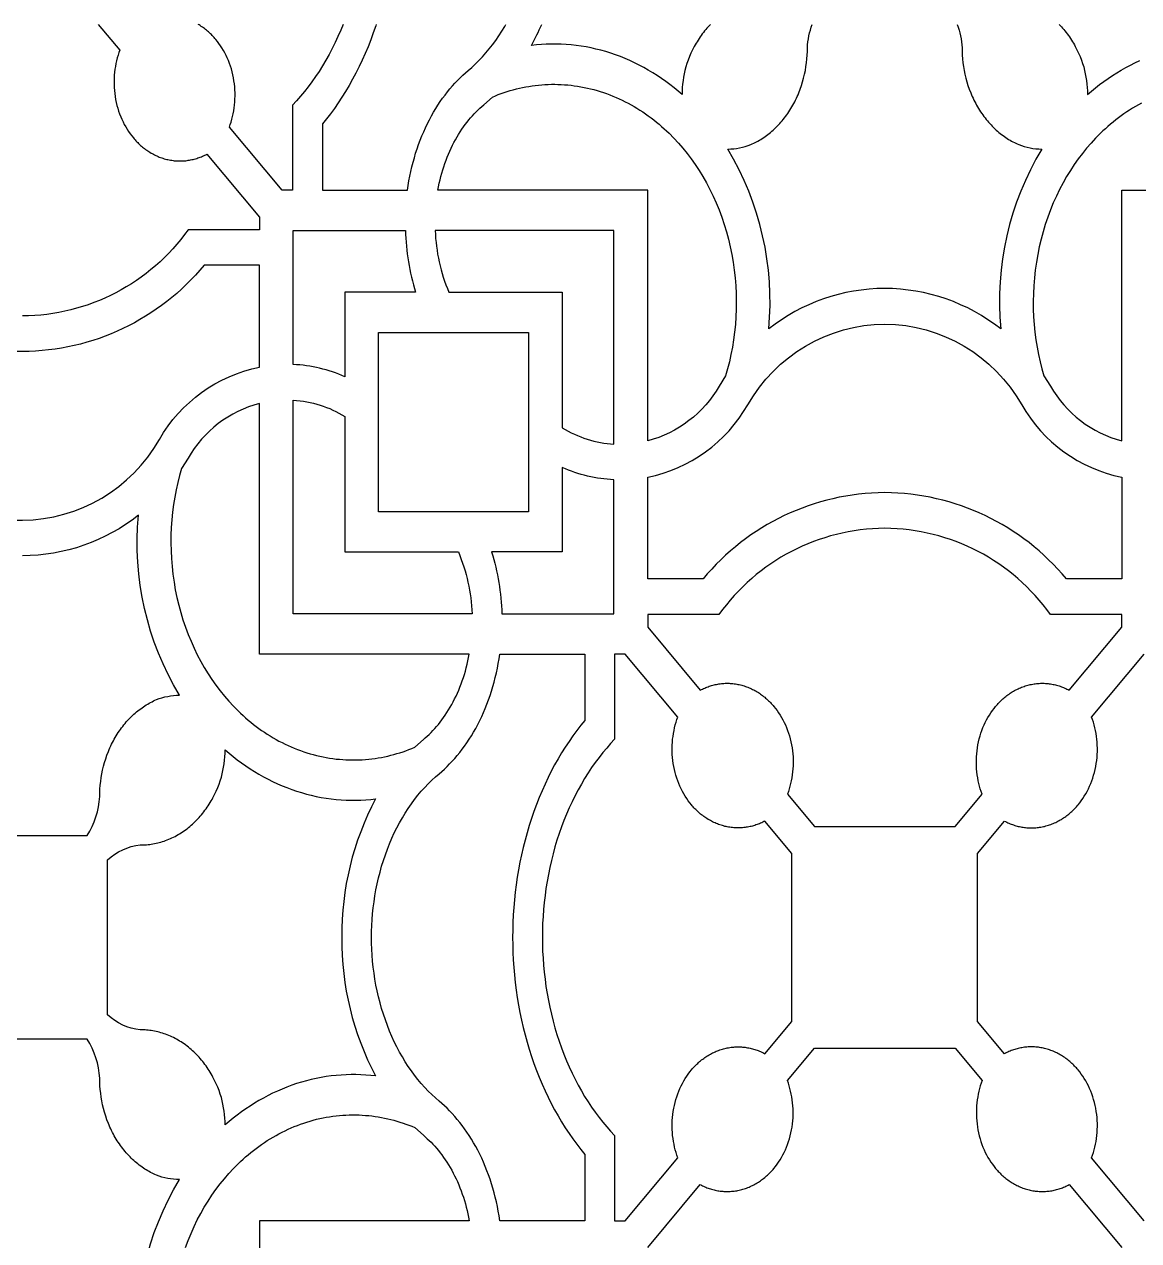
# Model space of a CAD drawing. Extents: x 59271 to 61367, y 41180 to 44085.
# Drawn here: x 60618.3 to 60813.1, y 43872 to 44084.6 of the extents above; entities that cross this region are included whole.
import ezdxf

# ---------------------------------------------------------------- set-up
doc = ezdxf.new("R2010")
doc.units = 0
doc.layers.get('0').update_dxf_attribs({"linetype": 'CONTINUOUS'})

msp = doc.modelspace()

# ---------------------------------------------------------------- linework, layer by layer
for points in [[(60631.19, 44084.61), (60634.96, 44080.12), (60634.79, 44079.67), (60634.65, 44079.21), (60634.51, 44078.73), (60634.39, 44078.25), (60634.28, 44077.76), (60634.19, 44077.25), (60634.11, 44076.75), (60634.04, 44076.23), (60634, 44075.71), (60633.97, 44075.18), (60633.95, 44074.65), (60633.96, 44074.12), (60633.98, 44073.59), (60634.02, 44073.06), (60634.07, 44072.53), (60634.14, 44072), (60634.23, 44071.48), (60634.34, 44070.96), (60634.46, 44070.44), (60634.6, 44069.94), (60634.76, 44069.44), (60634.93, 44068.95), (60635.12, 44068.47), (60635.31, 44068.01), (60635.53, 44067.55), (60635.75, 44067.11), (60635.99, 44066.68), (60636.24, 44066.27), (60636.5, 44065.87), (60636.77, 44065.49), (60637.04, 44065.12), (60637.33, 44064.76), (60637.47, 44064.59), (60637.62, 44064.42), (60637.78, 44064.26), (60637.93, 44064.09), (60638.09, 44063.93), (60638.25, 44063.77), (60638.42, 44063.61), (60638.59, 44063.46), (60638.76, 44063.31), (60638.93, 44063.16), (60639.11, 44063.02), (60639.29, 44062.88), (60639.48, 44062.74), (60639.66, 44062.61), (60639.85, 44062.48), (60640.04, 44062.36), (60640.24, 44062.24), (60640.43, 44062.12), (60640.63, 44062.01), (60640.83, 44061.9), (60641.04, 44061.79), (60641.24, 44061.69), (60641.45, 44061.6), (60641.66, 44061.51), (60641.87, 44061.42), (60642.08, 44061.34), (60642.3, 44061.27), (60642.51, 44061.19), (60642.73, 44061.13), (60642.95, 44061.07), (60643.16, 44061.01), (60643.38, 44060.96), (60643.6, 44060.91), (60643.83, 44060.87), (60644.05, 44060.84), (60644.27, 44060.81), (60644.49, 44060.78), (60644.71, 44060.76), (60644.94, 44060.74), (60645.16, 44060.74), (60645.38, 44060.73), (60645.6, 44060.73), (60645.83, 44060.74), (60646.05, 44060.75), (60646.27, 44060.76), (60646.49, 44060.78), (60646.71, 44060.81), (60646.92, 44060.84), (60647.14, 44060.87), (60647.35, 44060.91), (60647.57, 44060.96), (60647.78, 44061.01), (60647.99, 44061.06), (60648.2, 44061.12), (60648.41, 44061.18), (60648.61, 44061.25), (60648.82, 44061.32), (60649.02, 44061.4), (60649.22, 44061.47), (60649.41, 44061.56), (60649.61, 44061.65), (60649.8, 44061.74), (60649.99, 44061.83), (60650.18, 44061.93), (60659.39, 44050.92), (60659.39, 44048.72), (60646.93, 44048.72, -0.240747), (60617.94, 44033.63, -0.013206)], [(60738.2, 44084.61), (60738.02, 44084.43), (60737.8, 44084.2), (60737.59, 44083.95), (60737.38, 44083.71), (60737.17, 44083.45), (60736.97, 44083.2), (60736.78, 44082.94), (60736.58, 44082.67), (60736.4, 44082.41), (60736.21, 44082.14), (60736.04, 44081.86), (60735.87, 44081.58), (60735.7, 44081.3), (60735.54, 44081.02), (60735.38, 44080.73), (60735.08, 44080.15), (60734.8, 44079.56), (60734.55, 44078.97), (60734.31, 44078.37), (60734.09, 44077.77), (60733.9, 44077.16, 0.065359), (60733.25, 44072.36), (60732.56, 44072.95), (60731.85, 44073.53), (60731.13, 44074.1), (60730.4, 44074.64), (60729.65, 44075.17), (60728.89, 44075.67), (60728.12, 44076.16), (60727.34, 44076.63), (60726.55, 44077.07), (60725.75, 44077.5), (60724.94, 44077.9), (60724.12, 44078.28), (60723.29, 44078.64), (60722.46, 44078.98), (60721.61, 44079.29), (60720.77, 44079.58), (60719.91, 44079.84), (60719.05, 44080.08), (60718.19, 44080.3), (60717.33, 44080.49), (60716.46, 44080.66), (60715.59, 44080.81), (60714.72, 44080.93), (60713.85, 44081.02), (60712.98, 44081.09), (60712.1, 44081.14), (60711.24, 44081.16), (60710.37, 44081.16), (60709.51, 44081.14), (60708.65, 44081.09), (60707.79, 44081.02), (60706.94, 44080.93, 0.020138), (60708.71, 44084.61)], [(60781.36, 44084.61, -0.072892), (60782.2, 44080.52), (60782.21, 44079.87), (60782.23, 44079.22), (60782.28, 44078.56), (60782.35, 44077.89), (60782.44, 44077.23), (60782.56, 44076.56), (60782.69, 44075.89), (60782.85, 44075.23), (60783.03, 44074.57), (60783.23, 44073.91), (60783.46, 44073.26), (60783.71, 44072.62), (60783.84, 44072.31), (60783.97, 44071.99), (60784.12, 44071.68), (60784.26, 44071.38), (60784.42, 44071.07), (60784.58, 44070.77), (60784.74, 44070.47), (60784.91, 44070.18), (60785.08, 44069.89), (60785.26, 44069.61), (60785.44, 44069.33), (60785.62, 44069.05), (60785.81, 44068.78), (60786.01, 44068.51), (60786.21, 44068.25), (60786.41, 44067.99), (60786.62, 44067.74), (60786.83, 44067.5), (60787.04, 44067.26), (60787.26, 44067.02), (60787.48, 44066.79), (60787.71, 44066.57), (60787.93, 44066.35), (60788.16, 44066.14), (60788.4, 44065.93), (60788.63, 44065.73), (60788.87, 44065.54), (60789.11, 44065.35), (60789.35, 44065.17), (60789.59, 44065), (60789.84, 44064.83), (60790.09, 44064.66), (60790.33, 44064.51), (60790.58, 44064.36), (60790.83, 44064.21), (60791.09, 44064.07), (60791.34, 44063.94), (60791.59, 44063.82), (60791.84, 44063.7), (60792.1, 44063.58, 0.091636), (60796.11, 44062.81, 0.159593), (60788.95, 44031.37, 0.16816), (60768.68, 44038.44, 0.16816), (60748.41, 44031.37, 0.159593), (60741.24, 44062.81, 0.091636), (60745.26, 44063.58), (60745.51, 44063.7), (60745.77, 44063.82), (60746.02, 44063.94), (60746.27, 44064.07), (60746.52, 44064.21), (60746.77, 44064.36), (60747.02, 44064.51), (60747.27, 44064.66), (60747.52, 44064.83), (60747.76, 44065), (60748.01, 44065.17), (60748.25, 44065.35), (60748.49, 44065.54), (60748.72, 44065.73), (60748.96, 44065.93), (60749.19, 44066.14), (60749.42, 44066.35), (60749.65, 44066.57), (60749.87, 44066.79), (60750.09, 44067.02), (60750.31, 44067.26), (60750.53, 44067.5), (60750.74, 44067.74), (60750.94, 44067.99), (60751.15, 44068.25), (60751.35, 44068.51), (60751.54, 44068.78), (60751.73, 44069.05), (60751.92, 44069.33), (60752.1, 44069.61), (60752.28, 44069.89), (60752.45, 44070.18), (60752.62, 44070.47), (60752.78, 44070.77), (60752.94, 44071.07), (60753.09, 44071.38), (60753.24, 44071.68), (60753.38, 44071.99), (60753.52, 44072.31), (60753.65, 44072.62), (60753.9, 44073.26), (60754.12, 44073.91), (60754.32, 44074.57), (60754.5, 44075.23), (60754.66, 44075.89), (60754.8, 44076.56), (60754.91, 44077.23), (60755, 44077.89), (60755.07, 44078.56), (60755.12, 44079.22), (60755.15, 44079.87), (60755.16, 44080.52, -0.072892), (60756, 44084.61)], [(60799.16, 44084.61), (60799.33, 44084.43), (60799.55, 44084.2), (60799.77, 44083.95), (60799.98, 44083.71), (60800.18, 44083.45), (60800.38, 44083.2), (60800.58, 44082.94), (60800.77, 44082.67), (60800.96, 44082.41), (60801.14, 44082.14), (60801.32, 44081.86), (60801.49, 44081.58), (60801.66, 44081.3), (60801.82, 44081.02), (60801.98, 44080.73), (60802.28, 44080.15), (60802.55, 44079.56), (60802.81, 44078.97), (60803.05, 44078.37), (60803.26, 44077.77), (60803.46, 44077.16, -0.065359), (60804.11, 44072.36), (60804.8, 44072.95), (60805.51, 44073.53), (60806.23, 44074.1), (60806.96, 44074.64), (60807.71, 44075.17), (60808.46, 44075.67), (60809.23, 44076.16), (60810.01, 44076.63), (60810.81, 44077.07), (60811.61, 44077.5), (60812.42, 44077.9), (60813.24, 44078.28)], [(60813.53, 44070.82), (60813.01, 44070.54), (60812.49, 44070.24), (60811.98, 44069.94), (60811.48, 44069.62), (60810.98, 44069.3), (60810.49, 44068.96), (60810.01, 44068.62), (60809.53, 44068.27), (60809.06, 44067.91), (60808.59, 44067.54), (60808.14, 44067.16), (60807.69, 44066.77), (60807.24, 44066.37), (60806.81, 44065.97), (60806.38, 44065.56), (60805.54, 44064.72), (60804.74, 44063.86), (60803.97, 44062.97), (60803.23, 44062.05), (60802.5, 44061.09), (60801.8, 44060.09), (60801.12, 44059.06), (60800.47, 44057.99), (60799.84, 44056.89), (60799.24, 44055.76), (60798.68, 44054.59), (60798.14, 44053.39), (60797.64, 44052.17), (60797.17, 44050.92), (60796.74, 44049.65), (60796.35, 44048.36), (60796, 44047.05), (60795.68, 44045.72), (60795.41, 44044.38), (60795.18, 44043.02), (60794.98, 44041.66), (60794.83, 44040.3), (60794.73, 44038.93), (60794.66, 44037.56), (60794.63, 44036.19), (60794.65, 44034.83), (60794.7, 44033.48), (60794.8, 44032.13), (60794.93, 44030.8), (60795.1, 44029.48), (60795.31, 44028.18), (60795.56, 44026.9), (60795.84, 44025.64), (60796.15, 44024.41), (60796.49, 44023.19), (60797.63, 44021.38, 0.200602), (60810.12, 44011.8), (60810.12, 44055.62), (60846.79, 44055.62)], [(60602.82, 43942.79), (60629.27, 43942.79, 0.12671), (60631.46, 43949.63), (60631.47, 43950.28), (60631.5, 43950.94), (60631.55, 43951.6), (60631.62, 43952.26), (60631.71, 43952.93), (60631.82, 43953.6), (60631.96, 43954.26), (60632.12, 43954.93), (60632.3, 43955.59), (60632.5, 43956.24), (60632.72, 43956.89), (60632.97, 43957.53), (60633.1, 43957.85), (60633.24, 43958.16), (60633.38, 43958.47), (60633.53, 43958.78), (60633.68, 43959.08), (60633.84, 43959.38), (60634, 43959.68), (60634.17, 43959.97), (60634.34, 43960.26), (60634.52, 43960.55), (60634.7, 43960.83), (60634.89, 43961.1), (60635.08, 43961.37), (60635.28, 43961.64), (60635.47, 43961.9), (60635.68, 43962.16), (60635.88, 43962.41), (60636.1, 43962.66), (60636.31, 43962.9), (60636.53, 43963.13), (60636.75, 43963.36), (60636.97, 43963.58), (60637.2, 43963.8), (60637.43, 43964.01), (60637.66, 43964.22), (60637.9, 43964.42), (60638.13, 43964.61), (60638.37, 43964.8), (60638.62, 43964.98), (60638.86, 43965.16), (60639.1, 43965.33), (60639.35, 43965.49), (60639.6, 43965.65), (60639.85, 43965.8), (60640.1, 43965.94), (60640.35, 43966.08), (60640.6, 43966.21), (60640.86, 43966.34), (60641.11, 43966.46), (60641.36, 43966.57, -0.091636), (60645.38, 43967.35, -0.159593), (60638.21, 43998.79, -0.16816), (60617.94, 43991.71, -0.014447)], [(60638.21, 43851.23, -0.159593), (60645.38, 43882.67, -0.091636), (60641.36, 43883.44), (60641.11, 43883.56), (60640.86, 43883.68), (60640.6, 43883.8), (60640.35, 43883.93), (60640.1, 43884.07), (60639.85, 43884.22), (60639.6, 43884.37), (60639.35, 43884.52), (60639.1, 43884.68), (60638.86, 43884.85), (60638.62, 43885.03), (60638.37, 43885.21), (60638.13, 43885.4), (60637.9, 43885.59), (60637.66, 43885.79), (60637.43, 43886), (60637.2, 43886.21), (60636.97, 43886.43), (60636.75, 43886.65), (60636.53, 43886.88), (60636.31, 43887.12), (60636.1, 43887.36), (60635.88, 43887.6), (60635.68, 43887.85), (60635.47, 43888.11), (60635.28, 43888.37), (60635.08, 43888.64), (60634.89, 43888.91), (60634.7, 43889.19), (60634.52, 43889.47), (60634.34, 43889.75), (60634.17, 43890.04), (60634, 43890.33), (60633.84, 43890.63), (60633.68, 43890.93), (60633.53, 43891.23), (60633.38, 43891.54), (60633.24, 43891.85), (60633.1, 43892.17), (60632.97, 43892.48), (60632.72, 43893.12), (60632.5, 43893.77), (60632.3, 43894.43), (60632.12, 43895.09), (60631.96, 43895.75), (60631.82, 43896.42), (60631.71, 43897.08), (60631.62, 43897.75), (60631.55, 43898.42), (60631.5, 43899.08), (60631.47, 43899.73), (60631.46, 43900.38, 0.12671), (60629.27, 43907.23), (60602.82, 43907.23, 0.12671)], [(60646.44, 43870.78), (60646.9, 43872.03), (60647.41, 43873.25), (60647.94, 43874.45), (60648.51, 43875.61), (60649.11, 43876.75), (60649.73, 43877.85), (60650.39, 43878.92), (60651.07, 43879.95), (60651.77, 43880.95), (60652.49, 43881.91), (60653.24, 43882.83), (60654.01, 43883.72), (60654.81, 43884.58), (60655.64, 43885.42), (60656.07, 43885.83), (60656.51, 43886.23), (60656.95, 43886.63), (60657.4, 43887.02), (60657.86, 43887.39), (60658.32, 43887.76), (60658.79, 43888.13), (60659.27, 43888.48), (60659.76, 43888.82), (60660.25, 43889.16), (60660.75, 43889.48), (60661.25, 43889.8), (60661.76, 43890.1), (60662.27, 43890.4), (60662.79, 43890.68), (60663.32, 43890.95), (60663.85, 43891.22), (60664.38, 43891.47), (60664.92, 43891.71), (60665.46, 43891.94), (60666.01, 43892.15), (60666.56, 43892.36), (60667.11, 43892.55), (60667.67, 43892.73), (60668.23, 43892.9), (60668.79, 43893.06), (60669.36, 43893.21), (60669.93, 43893.34), (60670.49, 43893.46), (60671.06, 43893.57), (60671.64, 43893.66), (60672.21, 43893.75), (60672.78, 43893.82), (60673.35, 43893.88), (60673.93, 43893.92), (60674.5, 43893.96), (60675.07, 43893.98), (60675.64, 43893.99), (60676.21, 43893.98), (60676.78, 43893.97), (60677.35, 43893.94), (60677.92, 43893.9), (60678.48, 43893.85), (60679.04, 43893.79), (60679.6, 43893.72), (60680.15, 43893.63), (60680.71, 43893.53), (60681.26, 43893.42), (60681.8, 43893.3), (60682.34, 43893.17), (60682.88, 43893.03), (60683.41, 43892.88), (60683.94, 43892.72), (60684.47, 43892.55), (60684.99, 43892.37), (60685.5, 43892.18), (60686.01, 43891.98), (60686.52, 43891.77), (60688.04, 43890.41), (60688.37, 43890.12), (60688.71, 43889.82), (60689.04, 43889.51), (60689.37, 43889.19), (60689.69, 43888.85), (60690.02, 43888.5), (60690.33, 43888.14), (60690.65, 43887.76), (60690.96, 43887.37), (60691.27, 43886.97), (60691.57, 43886.56), (60691.86, 43886.13), (60692.15, 43885.69), (60692.43, 43885.24), (60692.71, 43884.78), (60692.98, 43884.31), (60693.24, 43883.82), (60693.49, 43883.33), (60693.74, 43882.82), (60693.97, 43882.31), (60694.2, 43881.78), (60694.42, 43881.25), (60694.63, 43880.7), (60694.83, 43880.15), (60695.02, 43879.59), (60695.2, 43879.02), (60695.37, 43878.44), (60695.53, 43877.86), (60695.68, 43877.27), (60695.81, 43876.68), (60695.94, 43876.08), (60696.05, 43875.48), (60659.39, 43875.48), (60659.39, 43831.66, -0.200602)]]:
    msp.add_lwpolyline(points, format="xyb")
for points in [[(60673.99, 44084.61), (60673.58, 44083.59), (60673.1, 44082.5), (60672.6, 44081.42), (60672.08, 44080.37), (60671.54, 44079.34), (60670.98, 44078.33), (60670.4, 44077.35), (60669.8, 44076.39), (60669.18, 44075.47), (60668.55, 44074.57), (60667.9, 44073.7), (60667.23, 44072.85), (60666.55, 44072.04), (60665.86, 44071.26), (60665.16, 44070.51), (60665.16, 44055.62), (60663.32, 44055.62), (60654.11, 44066.62), (60654.27, 44067.08), (60654.42, 44067.54), (60654.55, 44068.01), (60654.68, 44068.5), (60654.78, 44068.99), (60654.88, 44069.49), (60654.96, 44070), (60655.02, 44070.51), (60655.07, 44071.04), (60655.1, 44071.56), (60655.11, 44072.09), (60655.11, 44072.62), (60655.09, 44073.15), (60655.05, 44073.69), (60654.99, 44074.22), (60654.92, 44074.74), (60654.83, 44075.27), (60654.72, 44075.79), (60654.6, 44076.3), (60654.46, 44076.81), (60654.3, 44077.3), (60654.13, 44077.79), (60653.95, 44078.27), (60653.75, 44078.74), (60653.54, 44079.19), (60653.31, 44079.63), (60653.07, 44080.06), (60652.82, 44080.48), (60652.57, 44080.87), (60652.3, 44081.26), (60652.02, 44081.63), (60651.74, 44081.98), (60651.59, 44082.15), (60651.44, 44082.32), (60651.29, 44082.49), (60651.13, 44082.65), (60650.97, 44082.81), (60650.81, 44082.97), (60650.64, 44083.13), (60650.48, 44083.28), (60650.3, 44083.43), (60650.13, 44083.58), (60649.95, 44083.72), (60649.77, 44083.86), (60649.59, 44084), (60649.4, 44084.13), (60649.21, 44084.26), (60649.02, 44084.39), (60648.83, 44084.51), (60648.65, 44084.61)], [(60679.78, 44084.61), (60679.69, 44084.34), (60679.27, 44083.11), (60678.82, 44081.89), (60678.35, 44080.7), (60677.85, 44079.51), (60677.33, 44078.35), (60676.79, 44077.22), (60676.23, 44076.1), (60675.65, 44075.01), (60675.05, 44073.94), (60674.43, 44072.89), (60673.79, 44071.87), (60673.14, 44070.88), (60672.47, 44069.92), (60671.78, 44068.98), (60671.08, 44068.08), (60670.37, 44067.2), (60670.37, 44055.62), (60685.25, 44055.62), (60685.37, 44056.45), (60685.51, 44057.27), (60685.66, 44058.09), (60685.83, 44058.9), (60686.02, 44059.71), (60686.23, 44060.51), (60686.45, 44061.3), (60686.68, 44062.09), (60686.93, 44062.86), (60687.2, 44063.62), (60687.48, 44064.37), (60687.77, 44065.11), (60688.08, 44065.84), (60688.4, 44066.55), (60688.74, 44067.25), (60689.08, 44067.93), (60689.44, 44068.6), (60689.81, 44069.25), (60690.19, 44069.89), (60690.58, 44070.51), (60690.98, 44071.11), (60691.39, 44071.7), (60691.81, 44072.26), (60692.23, 44072.81), (60692.66, 44073.34), (60693.1, 44073.86), (60693.55, 44074.35), (60694, 44074.82), (60694.46, 44075.28), (60694.92, 44075.72), (60695.38, 44076.14), (60695.85, 44076.54), (60696.49, 44077.09), (60697.12, 44077.68), (60697.74, 44078.29), (60698.36, 44078.93), (60698.96, 44079.61), (60699.55, 44080.31), (60700.12, 44081.04), (60700.68, 44081.8), (60701.23, 44082.59), (60701.75, 44083.4), (60702.26, 44084.24), (60702.47, 44084.61)], [(60814.05, 43875.48), (60804.84, 43886.48), (60805, 43886.94), (60805.15, 43887.4), (60805.29, 43887.87), (60805.41, 43888.36), (60805.52, 43888.85), (60805.61, 43889.35), (60805.69, 43889.86), (60805.75, 43890.37), (60805.8, 43890.89), (60805.83, 43891.42), (60805.84, 43891.95), (60805.84, 43892.48), (60805.82, 43893.01), (60805.78, 43893.54), (60805.73, 43894.07), (60805.65, 43894.6), (60805.56, 43895.13), (60805.46, 43895.65), (60805.33, 43896.16), (60805.19, 43896.66), (60805.04, 43897.16), (60804.87, 43897.65), (60804.68, 43898.13), (60804.48, 43898.6), (60804.27, 43899.05), (60804.04, 43899.49), (60803.81, 43899.92), (60803.56, 43900.33), (60803.3, 43900.73), (60803.03, 43901.12), (60802.75, 43901.49), (60802.47, 43901.84), (60802.32, 43902.01), (60802.17, 43902.18), (60802.02, 43902.35), (60801.87, 43902.51), (60801.71, 43902.67), (60801.54, 43902.83), (60801.38, 43902.99), (60801.21, 43903.14), (60801.04, 43903.29), (60800.86, 43903.44), (60800.69, 43903.58), (60800.5, 43903.72), (60800.32, 43903.86), (60800.13, 43903.99), (60799.95, 43904.12), (60799.75, 43904.25), (60799.56, 43904.37), (60799.36, 43904.48), (60799.17, 43904.6), (60798.96, 43904.71), (60798.76, 43904.81), (60798.56, 43904.91), (60798.35, 43905.01), (60798.14, 43905.1), (60797.93, 43905.18), (60797.72, 43905.26), (60797.5, 43905.34), (60797.29, 43905.41), (60797.07, 43905.48), (60796.85, 43905.54), (60796.63, 43905.59), (60796.41, 43905.64), (60796.19, 43905.69), (60795.97, 43905.73), (60795.75, 43905.77), (60795.53, 43905.8), (60795.31, 43905.82), (60795.08, 43905.84), (60794.86, 43905.86), (60794.64, 43905.87), (60794.42, 43905.87), (60794.19, 43905.87), (60793.97, 43905.87), (60793.75, 43905.86), (60793.53, 43905.84), (60793.31, 43905.82), (60793.09, 43905.8), (60792.87, 43905.76), (60792.66, 43905.73), (60792.44, 43905.69), (60792.23, 43905.65), (60792.02, 43905.6), (60791.81, 43905.54), (60791.6, 43905.48), (60791.39, 43905.42), (60791.19, 43905.35), (60790.98, 43905.28), (60790.78, 43905.21), (60790.58, 43905.13), (60790.38, 43905.05), (60790.19, 43904.96), (60790, 43904.87), (60789.81, 43904.77), (60789.62, 43904.68), (60784.89, 43910.33), (60784.89, 43925.01), (60784.89, 43939.69), (60789.62, 43945.34), (60789.81, 43945.24), (60790, 43945.14), (60790.19, 43945.05), (60790.38, 43944.97), (60790.58, 43944.88), (60790.78, 43944.8), (60790.98, 43944.73), (60791.19, 43944.66), (60791.39, 43944.59), (60791.6, 43944.53), (60791.81, 43944.47), (60792.02, 43944.42), (60792.23, 43944.37), (60792.44, 43944.32), (60792.66, 43944.28), (60792.87, 43944.25), (60793.09, 43944.22), (60793.31, 43944.19), (60793.53, 43944.17), (60793.75, 43944.16), (60793.97, 43944.15), (60794.19, 43944.14), (60794.42, 43944.14), (60794.64, 43944.14), (60794.86, 43944.15), (60795.08, 43944.17), (60795.31, 43944.19), (60795.53, 43944.21), (60795.75, 43944.25), (60795.97, 43944.28), (60796.19, 43944.32), (60796.41, 43944.37), (60796.63, 43944.42), (60796.85, 43944.48), (60797.07, 43944.54), (60797.29, 43944.6), (60797.5, 43944.67), (60797.72, 43944.75), (60797.93, 43944.83), (60798.14, 43944.92), (60798.35, 43945.01), (60798.56, 43945.1), (60798.76, 43945.2), (60798.96, 43945.31), (60799.17, 43945.42), (60799.36, 43945.53), (60799.56, 43945.64), (60799.75, 43945.77), (60799.95, 43945.89), (60800.13, 43946.02), (60800.32, 43946.15), (60800.5, 43946.29), (60800.69, 43946.43), (60800.86, 43946.57), (60801.04, 43946.72), (60801.21, 43946.87), (60801.38, 43947.02), (60801.54, 43947.18), (60801.71, 43947.34), (60801.87, 43947.5), (60802.02, 43947.67), (60802.17, 43947.83), (60802.32, 43948), (60802.47, 43948.17), (60802.75, 43948.53), (60803.03, 43948.89), (60803.3, 43949.28), (60803.56, 43949.68), (60803.81, 43950.09), (60804.04, 43950.52), (60804.27, 43950.96), (60804.48, 43951.42), (60804.68, 43951.88), (60804.87, 43952.36), (60805.04, 43952.85), (60805.19, 43953.35), (60805.33, 43953.85), (60805.46, 43954.37), (60805.56, 43954.89), (60805.65, 43955.41), (60805.73, 43955.94), (60805.78, 43956.47), (60805.82, 43957), (60805.84, 43957.53), (60805.84, 43958.06), (60805.83, 43958.59), (60805.8, 43959.12), (60805.75, 43959.64), (60805.69, 43960.15), (60805.61, 43960.66), (60805.52, 43961.16), (60805.41, 43961.66), (60805.29, 43962.14), (60805.15, 43962.61), (60805, 43963.08), (60804.84, 43963.53), (60814.05, 43974.53)], [(60727.24, 43870.78), (60736.44, 43881.79), (60736.63, 43881.69), (60736.82, 43881.59), (60737.01, 43881.5), (60737.21, 43881.42), (60737.41, 43881.33), (60737.6, 43881.25), (60737.81, 43881.18), (60738.01, 43881.11), (60738.21, 43881.04), (60738.42, 43880.98), (60738.63, 43880.92), (60738.84, 43880.87), (60739.05, 43880.82), (60739.27, 43880.77), (60739.48, 43880.73), (60739.7, 43880.7), (60739.92, 43880.67), (60740.13, 43880.64), (60740.35, 43880.62), (60740.57, 43880.61), (60740.8, 43880.6), (60741.02, 43880.59), (60741.24, 43880.59), (60741.46, 43880.59), (60741.68, 43880.6), (60741.91, 43880.62), (60742.13, 43880.64), (60742.35, 43880.66), (60742.57, 43880.7), (60742.8, 43880.73), (60743.02, 43880.77), (60743.24, 43880.82), (60743.46, 43880.87), (60743.68, 43880.93), (60743.89, 43880.99), (60744.11, 43881.05), (60744.33, 43881.12), (60744.54, 43881.2), (60744.75, 43881.28), (60744.96, 43881.37), (60745.17, 43881.46), (60745.38, 43881.55), (60745.58, 43881.65), (60745.79, 43881.76), (60745.99, 43881.86), (60746.19, 43881.98), (60746.38, 43882.09), (60746.58, 43882.22), (60746.77, 43882.34), (60746.96, 43882.47), (60747.14, 43882.6), (60747.33, 43882.74), (60747.51, 43882.88), (60747.69, 43883.02), (60747.86, 43883.17), (60748.03, 43883.32), (60748.2, 43883.47), (60748.37, 43883.63), (60748.53, 43883.79), (60748.69, 43883.95), (60748.85, 43884.11), (60749, 43884.28), (60749.15, 43884.45), (60749.29, 43884.62), (60749.58, 43884.98), (60749.86, 43885.34), (60750.12, 43885.73), (60750.38, 43886.13), (60750.63, 43886.54), (60750.87, 43886.97), (60751.09, 43887.41), (60751.31, 43887.87), (60751.51, 43888.33), (60751.69, 43888.81), (60751.86, 43889.3), (60752.02, 43889.8), (60752.16, 43890.3), (60752.28, 43890.82), (60752.39, 43891.34), (60752.48, 43891.86), (60752.55, 43892.39), (60752.61, 43892.92), (60752.64, 43893.45), (60752.66, 43893.98), (60752.67, 43894.51), (60752.65, 43895.04), (60752.62, 43895.57), (60752.58, 43896.09), (60752.51, 43896.6), (60752.44, 43897.11), (60752.34, 43897.61), (60752.23, 43898.11), (60752.11, 43898.59), (60751.98, 43899.06), (60751.83, 43899.53), (60751.67, 43899.98), (60756.39, 43905.63), (60768.68, 43905.63), (60780.96, 43905.63), (60785.69, 43899.98), (60785.53, 43899.53), (60785.38, 43899.06), (60785.24, 43898.59), (60785.12, 43898.11), (60785.01, 43897.61), (60784.92, 43897.11), (60784.84, 43896.6), (60784.78, 43896.09), (60784.73, 43895.57), (60784.7, 43895.04), (60784.69, 43894.51), (60784.69, 43893.98), (60784.71, 43893.45), (60784.75, 43892.92), (60784.81, 43892.39), (60784.88, 43891.86), (60784.97, 43891.34), (60785.08, 43890.82), (60785.2, 43890.3), (60785.34, 43889.8), (60785.49, 43889.3), (60785.66, 43888.81), (60785.85, 43888.33), (60786.05, 43887.87), (60786.26, 43887.41), (60786.49, 43886.97), (60786.72, 43886.54), (60786.97, 43886.13), (60787.23, 43885.73), (60787.5, 43885.34), (60787.78, 43884.98), (60788.06, 43884.62), (60788.21, 43884.45), (60788.36, 43884.28), (60788.51, 43884.11), (60788.67, 43883.95), (60788.83, 43883.79), (60788.99, 43883.63), (60789.15, 43883.47), (60789.32, 43883.32), (60789.49, 43883.17), (60789.67, 43883.02), (60789.85, 43882.88), (60790.03, 43882.74), (60790.21, 43882.6), (60790.4, 43882.47), (60790.59, 43882.34), (60790.78, 43882.22), (60790.97, 43882.09), (60791.17, 43881.98), (60791.37, 43881.86), (60791.57, 43881.76), (60791.77, 43881.65), (60791.98, 43881.55), (60792.18, 43881.46), (60792.39, 43881.37), (60792.6, 43881.28), (60792.82, 43881.2), (60793.03, 43881.12), (60793.25, 43881.05), (60793.46, 43880.99), (60793.68, 43880.93), (60793.9, 43880.87), (60794.12, 43880.82), (60794.34, 43880.77), (60794.56, 43880.73), (60794.78, 43880.7), (60795, 43880.66), (60795.23, 43880.64), (60795.45, 43880.62), (60795.67, 43880.6), (60795.89, 43880.59), (60796.12, 43880.59), (60796.34, 43880.59), (60796.56, 43880.6), (60796.78, 43880.61), (60797, 43880.62), (60797.22, 43880.64), (60797.44, 43880.67), (60797.66, 43880.7), (60797.87, 43880.73), (60798.09, 43880.77), (60798.3, 43880.82), (60798.51, 43880.87), (60798.72, 43880.92), (60798.93, 43880.98), (60799.14, 43881.04), (60799.35, 43881.11), (60799.55, 43881.18), (60799.75, 43881.25), (60799.95, 43881.33), (60800.15, 43881.42), (60800.34, 43881.5), (60800.53, 43881.59), (60800.72, 43881.69), (60800.91, 43881.79), (60810.12, 43870.78)]]:
    msp.add_lwpolyline(points)
for points in [[(60739.73, 44021.38, -0.200602), (60727.24, 44011.8), (60727.24, 44055.62), (60690.57, 44055.62), (60690.68, 44056.22), (60690.81, 44056.82), (60690.95, 44057.41), (60691.09, 44058), (60691.25, 44058.58), (60691.42, 44059.16), (60691.6, 44059.73), (60691.79, 44060.29), (60691.99, 44060.84), (60692.2, 44061.39), (60692.42, 44061.92), (60692.65, 44062.45), (60692.88, 44062.96), (60693.13, 44063.47), (60693.38, 44063.97), (60693.64, 44064.45), (60693.91, 44064.92), (60694.19, 44065.38), (60694.47, 44065.83), (60694.76, 44066.27), (60695.06, 44066.7), (60695.36, 44067.11), (60695.66, 44067.51), (60695.97, 44067.9), (60696.29, 44068.28), (60696.61, 44068.64), (60696.93, 44068.99), (60697.25, 44069.33), (60697.58, 44069.65), (60697.91, 44069.97), (60698.25, 44070.26), (60698.58, 44070.55), (60700.1, 44071.91), (60700.61, 44072.12), (60701.12, 44072.32), (60701.63, 44072.51), (60702.15, 44072.69), (60702.68, 44072.86), (60703.21, 44073.02), (60703.74, 44073.17), (60704.28, 44073.32), (60704.82, 44073.45), (60705.37, 44073.57), (60705.91, 44073.67), (60706.47, 44073.77), (60707.02, 44073.86), (60707.58, 44073.93), (60708.14, 44073.99), (60708.71, 44074.04), (60709.27, 44074.08), (60709.84, 44074.11), (60710.41, 44074.13), (60710.98, 44074.13), (60711.55, 44074.12), (60712.12, 44074.1), (60712.7, 44074.06), (60713.27, 44074.02), (60713.84, 44073.96), (60714.41, 44073.89), (60714.99, 44073.8), (60715.56, 44073.71), (60716.13, 44073.6), (60716.7, 44073.48), (60717.26, 44073.35), (60717.83, 44073.2), (60718.39, 44073.04), (60718.95, 44072.87), (60719.51, 44072.69), (60720.06, 44072.5), (60720.61, 44072.29), (60721.16, 44072.08), (60721.7, 44071.85), (60722.24, 44071.61), (60722.77, 44071.36), (60723.3, 44071.09), (60723.83, 44070.82), (60724.35, 44070.54), (60724.86, 44070.24), (60725.37, 44069.94), (60725.88, 44069.62), (60726.37, 44069.3), (60726.86, 44068.96), (60727.35, 44068.62), (60727.83, 44068.27), (60728.3, 44067.91), (60728.76, 44067.54), (60729.22, 44067.16), (60729.67, 44066.77), (60730.11, 44066.37), (60730.55, 44065.97), (60730.98, 44065.56), (60731.81, 44064.72), (60732.61, 44063.86), (60733.38, 44062.97), (60734.13, 44062.05), (60734.85, 44061.09), (60735.55, 44060.09), (60736.23, 44059.06), (60736.89, 44057.99), (60737.52, 44056.89), (60738.11, 44055.76), (60738.68, 44054.59), (60739.22, 44053.39), (60739.72, 44052.17), (60740.18, 44050.92), (60740.61, 44049.65), (60741.01, 44048.36), (60741.36, 44047.05), (60741.67, 44045.72), (60741.95, 44044.38), (60742.18, 44043.02), (60742.37, 44041.66), (60742.52, 44040.3), (60742.63, 44038.93), (60742.7, 44037.56), (60742.72, 44036.19), (60742.71, 44034.83), (60742.65, 44033.48), (60742.56, 44032.13), (60742.42, 44030.8), (60742.25, 44029.48), (60742.04, 44028.18), (60741.8, 44026.9), (60741.52, 44025.64), (60741.21, 44024.41), (60740.86, 44023.19)], [(60674.32, 44023.01, 0.093744), (60665.27, 44025.15), (60665.27, 44048.58), (60684.88, 44048.58, 0.067508), (60686.67, 44037.78), (60674.32, 44037.78)], [(60712.31, 44014.08, 0.123377), (60721.35, 44011.23), (60721.35, 44048.58), (60690.09, 44048.58, 0.090687), (60692.48, 44037.78), (60712.31, 44037.78)], [(60616.05, 43998.02, 0.017043), (60617.94, 43997.93, 0.26745), (60641.88, 44012.05, -0.215544), (60659.39, 44024.71), (60659.39, 44042.5), (60649.7, 44042.5, -0.222359), (60617.94, 44027.41, -0.011427), (60616.05, 44027.46, -0.011427), (60614.15, 44027.41, -0.222359), (60582.4, 44042.5), (60572.71, 44042.5), (60572.71, 44024.71, -0.215544), (60590.21, 44012.05, 0.26745), (60614.15, 43997.93, 0.017043)], [(60768.68, 44032.22, -0.26745), (60792.62, 44018.11, 0.215544), (60810.12, 44005.44), (60810.12, 43987.66), (60800.43, 43987.66, 0.222359), (60768.68, 44002.75), (60768.68, 44002.75, 0.222359), (60736.92, 43987.66), (60727.24, 43987.66), (60727.24, 44005.44, 0.215544), (60744.74, 44018.11, -0.26745)], [(60659.39, 44018.35, 0.200602), (60646.89, 44008.78), (60645.76, 44006.96), (60645.41, 44005.75), (60645.1, 44004.51), (60644.82, 44003.25), (60644.58, 44001.97), (60644.37, 44000.67), (60644.2, 43999.35), (60644.06, 43998.02), (60643.97, 43996.68), (60643.91, 43995.32), (60643.9, 43993.96), (60643.92, 43992.6), (60643.99, 43991.23), (60644.1, 43989.86), (60644.25, 43988.49), (60644.44, 43987.13), (60644.67, 43985.78), (60644.95, 43984.44), (60645.26, 43983.11), (60645.62, 43981.8), (60646.01, 43980.5), (60646.44, 43979.23), (60646.9, 43977.98), (60647.41, 43976.76), (60647.94, 43975.56), (60648.51, 43974.4), (60649.11, 43973.26), (60649.73, 43972.16), (60650.39, 43971.09), (60651.07, 43970.06), (60651.77, 43969.07), (60652.49, 43968.11), (60653.24, 43967.19), (60654.01, 43966.3), (60654.81, 43965.43), (60655.64, 43964.59), (60656.07, 43964.18), (60656.51, 43963.78), (60656.95, 43963.38), (60657.4, 43963), (60657.86, 43962.62), (60658.32, 43962.25), (60658.79, 43961.89), (60659.27, 43961.53), (60659.76, 43961.19), (60660.25, 43960.86), (60660.75, 43960.53), (60661.25, 43960.22), (60661.76, 43959.91), (60662.27, 43959.62), (60662.79, 43959.33), (60663.32, 43959.06), (60663.85, 43958.8), (60664.38, 43958.55), (60664.92, 43958.31), (60665.46, 43958.08), (60666.01, 43957.86), (60666.56, 43957.65), (60667.11, 43957.46), (60667.67, 43957.28), (60668.23, 43957.11), (60668.79, 43956.95), (60669.36, 43956.81), (60669.93, 43956.67), (60670.49, 43956.55), (60671.06, 43956.45), (60671.64, 43956.35), (60672.21, 43956.27), (60672.78, 43956.19), (60673.35, 43956.14), (60673.93, 43956.09), (60674.5, 43956.06), (60675.07, 43956.03), (60675.64, 43956.02), (60676.21, 43956.03), (60676.78, 43956.04), (60677.35, 43956.07), (60677.92, 43956.11), (60678.48, 43956.16), (60679.04, 43956.22), (60679.6, 43956.3), (60680.15, 43956.38), (60680.71, 43956.48), (60681.26, 43956.59), (60681.8, 43956.71), (60682.34, 43956.84), (60682.88, 43956.98), (60683.41, 43957.13), (60683.94, 43957.29), (60684.47, 43957.46), (60684.99, 43957.64), (60685.5, 43957.84), (60686.01, 43958.04), (60686.52, 43958.25), (60688.04, 43959.6), (60688.37, 43959.89), (60688.71, 43960.19), (60689.04, 43960.5), (60689.37, 43960.83), (60689.69, 43961.16), (60690.02, 43961.51), (60690.33, 43961.88), (60690.65, 43962.25), (60690.96, 43962.64), (60691.27, 43963.04), (60691.57, 43963.46), (60691.86, 43963.88), (60692.15, 43964.32), (60692.43, 43964.77), (60692.71, 43965.23), (60692.98, 43965.7), (60693.24, 43966.19), (60693.49, 43966.68), (60693.74, 43967.19), (60693.97, 43967.71), (60694.2, 43968.23), (60694.42, 43968.77), (60694.63, 43969.31), (60694.83, 43969.86), (60695.02, 43970.42), (60695.2, 43970.99), (60695.37, 43971.57), (60695.53, 43972.15), (60695.68, 43972.74), (60695.81, 43973.33), (60695.94, 43973.93), (60696.05, 43974.53), (60659.39, 43974.53)], [(60694.14, 43992.38, -0.090687), (60696.53, 43981.57), (60665.27, 43981.57), (60665.27, 44018.92, -0.123377), (60674.32, 44016.07), (60674.32, 43992.38)], [(60721.35, 44005, -0.093744), (60712.31, 44007.15), (60712.31, 43992.38), (60699.95, 43992.38, -0.067508), (60701.74, 43981.57), (60721.35, 43981.57)], [(60739.69, 43981.43), (60727.24, 43981.43), (60727.24, 43979.23), (60736.44, 43968.23), (60736.63, 43968.32), (60736.82, 43968.42), (60737.01, 43968.51), (60737.21, 43968.6), (60737.41, 43968.68), (60737.6, 43968.76), (60737.81, 43968.83), (60738.01, 43968.9), (60738.21, 43968.97), (60738.42, 43969.03), (60738.63, 43969.09), (60738.84, 43969.15), (60739.05, 43969.2), (60739.27, 43969.24), (60739.48, 43969.28), (60739.7, 43969.32), (60739.92, 43969.35), (60740.13, 43969.37), (60740.35, 43969.39), (60740.57, 43969.41), (60740.8, 43969.42), (60741.02, 43969.42), (60741.24, 43969.42), (60741.46, 43969.42), (60741.68, 43969.41), (60741.91, 43969.39), (60742.13, 43969.37), (60742.35, 43969.35), (60742.57, 43969.32), (60742.8, 43969.28), (60743.02, 43969.24), (60743.24, 43969.19), (60743.46, 43969.14), (60743.68, 43969.09), (60743.89, 43969.03), (60744.11, 43968.96), (60744.33, 43968.89), (60744.54, 43968.81), (60744.75, 43968.73), (60744.96, 43968.65), (60745.17, 43968.56), (60745.38, 43968.46), (60745.58, 43968.36), (60745.79, 43968.26), (60745.99, 43968.15), (60746.19, 43968.04), (60746.38, 43967.92), (60746.58, 43967.8), (60746.77, 43967.67), (60746.96, 43967.54), (60747.14, 43967.41), (60747.33, 43967.27), (60747.51, 43967.13), (60747.69, 43966.99), (60747.86, 43966.84), (60748.03, 43966.69), (60748.2, 43966.54), (60748.37, 43966.38), (60748.53, 43966.22), (60748.69, 43966.06), (60748.85, 43965.9), (60749, 43965.73), (60749.15, 43965.56), (60749.29, 43965.39), (60749.58, 43965.04), (60749.86, 43964.67), (60750.12, 43964.28), (60750.38, 43963.88), (60750.63, 43963.47), (60750.87, 43963.04), (60751.09, 43962.6), (60751.31, 43962.15), (60751.51, 43961.68), (60751.69, 43961.2), (60751.86, 43960.71), (60752.02, 43960.22), (60752.16, 43959.71), (60752.28, 43959.2), (60752.39, 43958.68), (60752.48, 43958.15), (60752.55, 43957.62), (60752.61, 43957.09), (60752.64, 43956.56), (60752.66, 43956.03), (60752.67, 43955.5), (60752.65, 43954.97), (60752.62, 43954.45), (60752.58, 43953.92), (60752.51, 43953.41), (60752.44, 43952.9), (60752.34, 43952.4), (60752.23, 43951.91), (60752.11, 43951.42), (60751.98, 43950.95), (60751.83, 43950.49), (60751.67, 43950.03), (60756.39, 43944.38), (60768.68, 43944.38), (60780.96, 43944.38), (60785.69, 43950.03), (60785.53, 43950.49), (60785.38, 43950.95), (60785.24, 43951.42), (60785.12, 43951.91), (60785.01, 43952.4), (60784.92, 43952.9), (60784.84, 43953.41), (60784.78, 43953.92), (60784.73, 43954.45), (60784.7, 43954.97), (60784.69, 43955.5), (60784.69, 43956.03), (60784.71, 43956.56), (60784.75, 43957.09), (60784.81, 43957.62), (60784.88, 43958.15), (60784.97, 43958.68), (60785.08, 43959.2), (60785.2, 43959.71), (60785.34, 43960.22), (60785.49, 43960.71), (60785.66, 43961.2), (60785.85, 43961.68), (60786.05, 43962.15), (60786.26, 43962.6), (60786.49, 43963.04), (60786.72, 43963.47), (60786.97, 43963.88), (60787.23, 43964.28), (60787.5, 43964.67), (60787.78, 43965.04), (60788.06, 43965.39), (60788.21, 43965.56), (60788.36, 43965.73), (60788.51, 43965.9), (60788.67, 43966.06), (60788.83, 43966.22), (60788.99, 43966.38), (60789.15, 43966.54), (60789.32, 43966.69), (60789.49, 43966.84), (60789.67, 43966.99), (60789.85, 43967.13), (60790.03, 43967.27), (60790.21, 43967.41), (60790.4, 43967.54), (60790.59, 43967.67), (60790.78, 43967.8), (60790.97, 43967.92), (60791.17, 43968.04), (60791.37, 43968.15), (60791.57, 43968.26), (60791.77, 43968.36), (60791.98, 43968.46), (60792.18, 43968.56), (60792.39, 43968.65), (60792.6, 43968.73), (60792.82, 43968.81), (60793.03, 43968.89), (60793.25, 43968.96), (60793.46, 43969.03), (60793.68, 43969.09), (60793.9, 43969.14), (60794.12, 43969.19), (60794.34, 43969.24), (60794.56, 43969.28), (60794.78, 43969.32), (60795, 43969.35), (60795.23, 43969.37), (60795.45, 43969.39), (60795.67, 43969.41), (60795.89, 43969.42), (60796.12, 43969.42), (60796.34, 43969.42), (60796.56, 43969.42), (60796.78, 43969.41), (60797, 43969.39), (60797.22, 43969.37), (60797.44, 43969.35), (60797.66, 43969.32), (60797.87, 43969.28), (60798.09, 43969.24), (60798.3, 43969.2), (60798.51, 43969.15), (60798.72, 43969.09), (60798.93, 43969.03), (60799.14, 43968.97), (60799.35, 43968.9), (60799.55, 43968.83), (60799.75, 43968.76), (60799.95, 43968.68), (60800.15, 43968.6), (60800.34, 43968.51), (60800.53, 43968.42), (60800.72, 43968.32), (60800.91, 43968.23), (60810.12, 43979.23), (60810.12, 43981.43), (60797.66, 43981.43, 0.240747), (60768.68, 43996.53, 0.240747)], [(60679.68, 43900.78), (60678.83, 43900.88), (60677.97, 43900.95), (60677.11, 43901), (60676.25, 43901.02), (60675.39, 43901.02), (60674.52, 43901), (60673.65, 43900.95), (60672.78, 43900.88), (60671.9, 43900.79), (60671.03, 43900.67), (60670.16, 43900.52), (60669.29, 43900.35), (60668.43, 43900.16), (60667.57, 43899.94), (60666.71, 43899.7), (60665.86, 43899.44), (60665.01, 43899.15), (60664.17, 43898.84), (60663.33, 43898.5), (60662.5, 43898.14), (60661.68, 43897.76), (60660.87, 43897.36), (60660.07, 43896.93), (60659.28, 43896.49), (60658.5, 43896.02), (60657.73, 43895.53), (60656.97, 43895.03), (60656.22, 43894.5), (60655.49, 43893.95), (60654.77, 43893.39), (60654.06, 43892.81), (60653.37, 43892.22, 0.065359), (60652.72, 43897.02), (60652.53, 43897.62), (60652.31, 43898.23), (60652.08, 43898.83), (60651.82, 43899.42), (60651.54, 43900.01), (60651.24, 43900.59), (60651.09, 43900.88), (60650.92, 43901.16), (60650.76, 43901.44), (60650.58, 43901.72), (60650.41, 43901.99), (60650.22, 43902.27), (60650.04, 43902.53), (60649.85, 43902.8), (60649.65, 43903.06), (60649.45, 43903.31), (60649.24, 43903.57), (60649.03, 43903.81), (60648.82, 43904.06), (60648.6, 43904.29), (60648.37, 43904.53), (60648.15, 43904.75), (60647.92, 43904.98), (60647.68, 43905.19), (60647.44, 43905.41), (60647.2, 43905.61), (60646.96, 43905.81), (60646.71, 43906.01), (60646.46, 43906.2), (60646.2, 43906.38), (60645.94, 43906.56), (60645.68, 43906.73), (60645.42, 43906.89), (60645.16, 43907.05), (60644.89, 43907.2), (60644.62, 43907.34), (60644.35, 43907.48), (60644.08, 43907.61), (60643.81, 43907.73), (60643.53, 43907.85), (60643.26, 43907.96), (60642.98, 43908.07), (60642.7, 43908.17), (60642.42, 43908.26), (60642.14, 43908.34), (60641.87, 43908.42), (60641.59, 43908.49), (60641.31, 43908.55), (60641.03, 43908.61), (60640.75, 43908.66), (60640.47, 43908.71), (60640.19, 43908.75), (60639.92, 43908.78), (60639.64, 43908.81), (60639.37, 43908.83), (60639.09, 43908.84), (60638.82, 43908.85), (60638.55, 43908.85, -0.165069), (60632.82, 43911.47), (60632.82, 43938.55, -0.165069), (60638.55, 43941.16), (60638.82, 43941.17), (60639.09, 43941.17), (60639.37, 43941.19), (60639.64, 43941.21), (60639.92, 43941.23), (60640.19, 43941.27), (60640.47, 43941.3), (60640.75, 43941.35), (60641.03, 43941.4), (60641.31, 43941.46), (60641.59, 43941.52), (60641.87, 43941.59), (60642.14, 43941.67), (60642.42, 43941.76), (60642.7, 43941.85), (60642.98, 43941.94), (60643.26, 43942.05), (60643.53, 43942.16), (60643.81, 43942.28), (60644.08, 43942.4), (60644.35, 43942.53), (60644.62, 43942.67), (60644.89, 43942.82), (60645.16, 43942.97), (60645.42, 43943.12), (60645.68, 43943.29), (60645.94, 43943.46), (60646.2, 43943.63), (60646.46, 43943.82), (60646.71, 43944), (60646.96, 43944.2), (60647.2, 43944.4), (60647.44, 43944.61), (60647.68, 43944.82), (60647.92, 43945.04), (60648.15, 43945.26), (60648.37, 43945.49), (60648.6, 43945.72), (60648.82, 43945.96), (60649.03, 43946.2), (60649.24, 43946.45), (60649.45, 43946.7), (60649.65, 43946.96), (60649.85, 43947.22), (60650.04, 43947.48), (60650.22, 43947.75), (60650.41, 43948.02), (60650.58, 43948.29), (60650.76, 43948.57), (60650.92, 43948.85), (60651.09, 43949.14), (60651.24, 43949.42), (60651.54, 43950), (60651.82, 43950.59), (60652.08, 43951.18), (60652.31, 43951.78), (60652.53, 43952.39), (60652.72, 43952.99, 0.065359), (60653.37, 43957.8), (60654.06, 43957.2), (60654.77, 43956.62), (60655.49, 43956.06), (60656.22, 43955.51), (60656.97, 43954.99), (60657.73, 43954.48), (60658.5, 43953.99), (60659.28, 43953.53), (60660.07, 43953.08), (60660.87, 43952.66), (60661.68, 43952.25), (60662.5, 43951.87), (60663.33, 43951.51), (60664.17, 43951.18), (60665.01, 43950.87), (60665.86, 43950.58), (60666.71, 43950.31), (60667.57, 43950.07), (60668.43, 43949.85), (60669.29, 43949.66), (60670.16, 43949.49), (60671.03, 43949.35), (60671.9, 43949.23), (60672.78, 43949.13), (60673.65, 43949.06), (60674.52, 43949.01), (60675.39, 43948.99), (60676.25, 43948.99), (60677.11, 43949.02), (60677.97, 43949.06), (60678.83, 43949.13), (60679.68, 43949.23, 0.124595), (60673.76, 43925.01, 0.124595)]]:
    msp.add_lwpolyline(points, format="xyb", close=True)
for points in [[(60680.2, 44030.74), (60706.42, 44030.74), (60706.42, 43999.41), (60680.2, 43999.41)], [(60678.97, 43925.01), (60678.98, 43926.03), (60679.01, 43927.07), (60679.07, 43928.11), (60679.15, 43929.15), (60679.26, 43930.2), (60679.4, 43931.24), (60679.56, 43932.29), (60679.74, 43933.33), (60679.95, 43934.37), (60680.18, 43935.4), (60680.45, 43936.43), (60680.73, 43937.45), (60681.04, 43938.45), (60681.38, 43939.44), (60681.73, 43940.42), (60682.12, 43941.39), (60682.52, 43942.33), (60682.95, 43943.26), (60683.4, 43944.16), (60683.87, 43945.05), (60684.36, 43945.91), (60684.87, 43946.75), (60685.39, 43947.56), (60685.94, 43948.35), (60686.5, 43949.11), (60687.07, 43949.84), (60687.66, 43950.55), (60688.26, 43951.22), (60688.88, 43951.86), (60689.5, 43952.48), (60690.13, 43953.06), (60690.77, 43953.62), (60691.24, 43954.02), (60691.71, 43954.43), (60692.17, 43954.87), (60692.62, 43955.33), (60693.07, 43955.8), (60693.52, 43956.3), (60693.96, 43956.81), (60694.39, 43957.34), (60694.81, 43957.89), (60695.23, 43958.46), (60695.64, 43959.04), (60696.04, 43959.64), (60696.43, 43960.26), (60696.81, 43960.9), (60697.18, 43961.55), (60697.54, 43962.22), (60697.89, 43962.9), (60698.22, 43963.6), (60698.54, 43964.32), (60698.85, 43965.04), (60699.14, 43965.78), (60699.42, 43966.53), (60699.69, 43967.29), (60699.94, 43968.07), (60700.17, 43968.85), (60700.39, 43969.64), (60700.6, 43970.44), (60700.79, 43971.25), (60700.96, 43972.06), (60701.11, 43972.88), (60701.25, 43973.71), (60701.37, 43974.53), (60716.26, 43974.53), (60716.26, 43962.95), (60715.54, 43962.08), (60714.84, 43961.17), (60714.16, 43960.23), (60713.49, 43959.27), (60712.83, 43958.28), (60712.19, 43957.26), (60711.57, 43956.22), (60710.97, 43955.15), (60710.39, 43954.05), (60709.83, 43952.94), (60709.29, 43951.8), (60708.77, 43950.64), (60708.28, 43949.46), (60707.8, 43948.26), (60707.35, 43947.04), (60706.93, 43945.81), (60706.53, 43944.56), (60706.15, 43943.3), (60705.8, 43942.03), (60705.48, 43940.74), (60705.18, 43939.45), (60704.91, 43938.15), (60704.66, 43936.84), (60704.44, 43935.53), (60704.25, 43934.21), (60704.08, 43932.89), (60703.94, 43931.57), (60703.83, 43930.25), (60703.74, 43928.93), (60703.68, 43927.62), (60703.64, 43926.31), (60703.63, 43925.01), (60703.64, 43923.7), (60703.68, 43922.39), (60703.74, 43921.08), (60703.83, 43919.76), (60703.94, 43918.44), (60704.08, 43917.12), (60704.25, 43915.8), (60704.44, 43914.49), (60704.66, 43913.17), (60704.91, 43911.86), (60705.18, 43910.56), (60705.48, 43909.27), (60705.8, 43907.98), (60706.15, 43906.71), (60706.53, 43905.45), (60706.93, 43904.2), (60707.35, 43902.97), (60707.8, 43901.75), (60708.28, 43900.55), (60708.77, 43899.37), (60709.29, 43898.21), (60709.83, 43897.07), (60710.39, 43895.96), (60710.97, 43894.86), (60711.57, 43893.8), (60712.19, 43892.75), (60712.83, 43891.73), (60713.49, 43890.74), (60714.16, 43889.78), (60714.84, 43888.84), (60715.54, 43887.94), (60716.26, 43887.06), (60716.26, 43875.48), (60701.37, 43875.48), (60701.25, 43876.31), (60701.11, 43877.13), (60700.96, 43877.95), (60700.79, 43878.76), (60700.6, 43879.57), (60700.39, 43880.37), (60700.17, 43881.16), (60699.94, 43881.95), (60699.69, 43882.72), (60699.42, 43883.48), (60699.14, 43884.23), (60698.85, 43884.97), (60698.54, 43885.7), (60698.22, 43886.41), (60697.89, 43887.11), (60697.54, 43887.79), (60697.18, 43888.46), (60696.81, 43889.11), (60696.43, 43889.75), (60696.04, 43890.37), (60695.64, 43890.97), (60695.23, 43891.56), (60694.81, 43892.12), (60694.39, 43892.67), (60693.96, 43893.2), (60693.52, 43893.71), (60693.07, 43894.21), (60692.62, 43894.68), (60692.17, 43895.14), (60691.71, 43895.58), (60691.24, 43896), (60690.77, 43896.4), (60690.13, 43896.95), (60689.5, 43897.53), (60688.88, 43898.15), (60688.26, 43898.79), (60687.66, 43899.47), (60687.07, 43900.17), (60686.5, 43900.9), (60685.94, 43901.66), (60685.39, 43902.45), (60684.87, 43903.26), (60684.36, 43904.1), (60683.87, 43904.96), (60683.4, 43905.85), (60682.95, 43906.75), (60682.52, 43907.68), (60682.12, 43908.63), (60681.73, 43909.59), (60681.38, 43910.57), (60681.04, 43911.56), (60680.73, 43912.57), (60680.45, 43913.58), (60680.18, 43914.61), (60679.95, 43915.64), (60679.74, 43916.68), (60679.56, 43917.72), (60679.4, 43918.77), (60679.26, 43919.82), (60679.15, 43920.86), (60679.07, 43921.9), (60679.01, 43922.94), (60678.98, 43923.98)], [(60752.46, 43925.01), (60752.46, 43939.69), (60747.74, 43945.34), (60747.55, 43945.24), (60747.36, 43945.14), (60747.17, 43945.05), (60746.97, 43944.97), (60746.77, 43944.88), (60746.57, 43944.8), (60746.37, 43944.73), (60746.17, 43944.66), (60745.96, 43944.59), (60745.76, 43944.53), (60745.55, 43944.47), (60745.34, 43944.42), (60745.13, 43944.37), (60744.91, 43944.32), (60744.7, 43944.28), (60744.48, 43944.25), (60744.26, 43944.22), (60744.04, 43944.19), (60743.83, 43944.17), (60743.61, 43944.16), (60743.38, 43944.15), (60743.16, 43944.14), (60742.94, 43944.14), (60742.72, 43944.14), (60742.5, 43944.15), (60742.27, 43944.17), (60742.05, 43944.19), (60741.83, 43944.21), (60741.61, 43944.25), (60741.38, 43944.28), (60741.16, 43944.32), (60740.94, 43944.37), (60740.72, 43944.42), (60740.5, 43944.48), (60740.29, 43944.54), (60740.07, 43944.6), (60739.85, 43944.67), (60739.64, 43944.75), (60739.43, 43944.83), (60739.22, 43944.92), (60739.01, 43945.01), (60738.8, 43945.1), (60738.59, 43945.2), (60738.39, 43945.31), (60738.19, 43945.42), (60737.99, 43945.53), (60737.8, 43945.64), (60737.6, 43945.77), (60737.41, 43945.89), (60737.22, 43946.02), (60737.03, 43946.15), (60736.85, 43946.29), (60736.67, 43946.43), (60736.49, 43946.57), (60736.32, 43946.72), (60736.15, 43946.87), (60735.98, 43947.02), (60735.81, 43947.18), (60735.65, 43947.34), (60735.49, 43947.5), (60735.33, 43947.67), (60735.18, 43947.83), (60735.03, 43948), (60734.89, 43948.17), (60734.6, 43948.53), (60734.32, 43948.89), (60734.06, 43949.28), (60733.8, 43949.68), (60733.55, 43950.09), (60733.31, 43950.52), (60733.09, 43950.96), (60732.87, 43951.42), (60732.67, 43951.88), (60732.49, 43952.36), (60732.32, 43952.85), (60732.16, 43953.35), (60732.02, 43953.85), (60731.9, 43954.37), (60731.79, 43954.89), (60731.7, 43955.41), (60731.63, 43955.94), (60731.57, 43956.47), (60731.54, 43957), (60731.52, 43957.53), (60731.51, 43958.06), (60731.53, 43958.59), (60731.56, 43959.12), (60731.6, 43959.64), (60731.67, 43960.15), (60731.74, 43960.66), (60731.84, 43961.16), (60731.95, 43961.66), (60732.07, 43962.14), (60732.2, 43962.61), (60732.35, 43963.08), (60732.51, 43963.53), (60723.31, 43974.53), (60721.46, 43974.53), (60721.46, 43959.65), (60720.76, 43958.89), (60720.07, 43958.11), (60719.39, 43957.3), (60718.73, 43956.46), (60718.08, 43955.59), (60717.44, 43954.69), (60716.82, 43953.76), (60716.22, 43952.8), (60715.64, 43951.82), (60715.08, 43950.82), (60714.54, 43949.79), (60714.02, 43948.73), (60713.52, 43947.66), (60713.04, 43946.56), (60712.59, 43945.45), (60712.16, 43944.31), (60711.76, 43943.16), (60711.38, 43942), (60711.03, 43940.82), (60710.7, 43939.63), (60710.4, 43938.43), (60710.12, 43937.23), (60709.88, 43936.01), (60709.65, 43934.79), (60709.46, 43933.56), (60709.29, 43932.34), (60709.15, 43931.11), (60709.04, 43929.88), (60708.95, 43928.66), (60708.88, 43927.43), (60708.85, 43926.22), (60708.83, 43925.01), (60708.85, 43923.8), (60708.88, 43922.58), (60708.95, 43921.36), (60709.04, 43920.13), (60709.15, 43918.9), (60709.29, 43917.68), (60709.46, 43916.45), (60709.65, 43915.22), (60709.88, 43914), (60710.12, 43912.79), (60710.4, 43911.58), (60710.7, 43910.38), (60711.03, 43909.19), (60711.38, 43908.01), (60711.76, 43906.85), (60712.16, 43905.7), (60712.59, 43904.57), (60713.04, 43903.45), (60713.52, 43902.36), (60714.02, 43901.28), (60714.54, 43900.23), (60715.08, 43899.2), (60715.64, 43898.19), (60716.22, 43897.21), (60716.82, 43896.25), (60717.44, 43895.33), (60718.08, 43894.43), (60718.73, 43893.55), (60719.39, 43892.71), (60720.07, 43891.9), (60720.76, 43891.12), (60721.46, 43890.37), (60721.46, 43875.48), (60723.31, 43875.48), (60732.51, 43886.48), (60732.35, 43886.94), (60732.2, 43887.4), (60732.07, 43887.87), (60731.95, 43888.36), (60731.84, 43888.85), (60731.74, 43889.35), (60731.67, 43889.86), (60731.6, 43890.37), (60731.56, 43890.89), (60731.53, 43891.42), (60731.51, 43891.95), (60731.52, 43892.48), (60731.54, 43893.01), (60731.57, 43893.54), (60731.63, 43894.07), (60731.7, 43894.6), (60731.79, 43895.13), (60731.9, 43895.65), (60732.02, 43896.16), (60732.16, 43896.66), (60732.32, 43897.16), (60732.49, 43897.65), (60732.67, 43898.13), (60732.87, 43898.6), (60733.09, 43899.05), (60733.31, 43899.49), (60733.55, 43899.92), (60733.8, 43900.33), (60734.06, 43900.73), (60734.32, 43901.12), (60734.6, 43901.49), (60734.89, 43901.84), (60735.03, 43902.01), (60735.18, 43902.18), (60735.33, 43902.35), (60735.49, 43902.51), (60735.65, 43902.67), (60735.81, 43902.83), (60735.98, 43902.99), (60736.15, 43903.14), (60736.32, 43903.29), (60736.49, 43903.44), (60736.67, 43903.58), (60736.85, 43903.72), (60737.03, 43903.86), (60737.22, 43903.99), (60737.41, 43904.12), (60737.6, 43904.25), (60737.8, 43904.37), (60737.99, 43904.48), (60738.19, 43904.6), (60738.39, 43904.71), (60738.59, 43904.81), (60738.8, 43904.91), (60739.01, 43905.01), (60739.22, 43905.1), (60739.43, 43905.18), (60739.64, 43905.26), (60739.85, 43905.34), (60740.07, 43905.41), (60740.29, 43905.48), (60740.5, 43905.54), (60740.72, 43905.59), (60740.94, 43905.64), (60741.16, 43905.69), (60741.38, 43905.73), (60741.61, 43905.77), (60741.83, 43905.8), (60742.05, 43905.82), (60742.27, 43905.84), (60742.5, 43905.86), (60742.72, 43905.87), (60742.94, 43905.87), (60743.16, 43905.87), (60743.38, 43905.87), (60743.61, 43905.86), (60743.83, 43905.84), (60744.04, 43905.82), (60744.26, 43905.8), (60744.48, 43905.76), (60744.7, 43905.73), (60744.91, 43905.69), (60745.13, 43905.65), (60745.34, 43905.6), (60745.55, 43905.54), (60745.76, 43905.48), (60745.96, 43905.42), (60746.17, 43905.35), (60746.37, 43905.28), (60746.57, 43905.21), (60746.77, 43905.13), (60746.97, 43905.05), (60747.17, 43904.96), (60747.36, 43904.87), (60747.55, 43904.77), (60747.74, 43904.68), (60752.46, 43910.33)]]:
    msp.add_lwpolyline(points, close=True)

doc.saveas('drawing.dxf')
